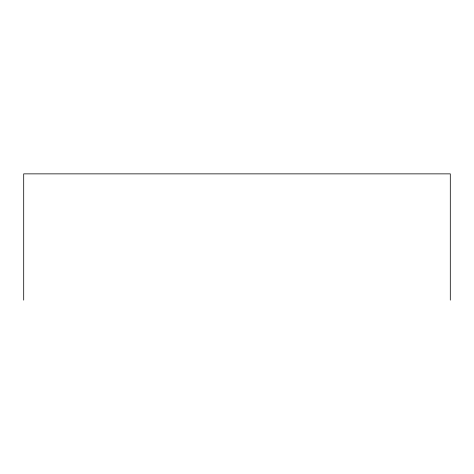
<?xml version="1.0" encoding="UTF-8"?>
<svg xmlns="http://www.w3.org/2000/svg" width="474" height="474" viewBox="0 0 474 474"><rect width="100%" height="100%" fill="white"/><g stroke="black" fill="none" stroke-linecap="round" stroke-linejoin="round"><path stroke-width="0.71" d="M450.3 300.137L450.3 173.863L23.7 173.863L23.7 300.137"/></g></svg>
